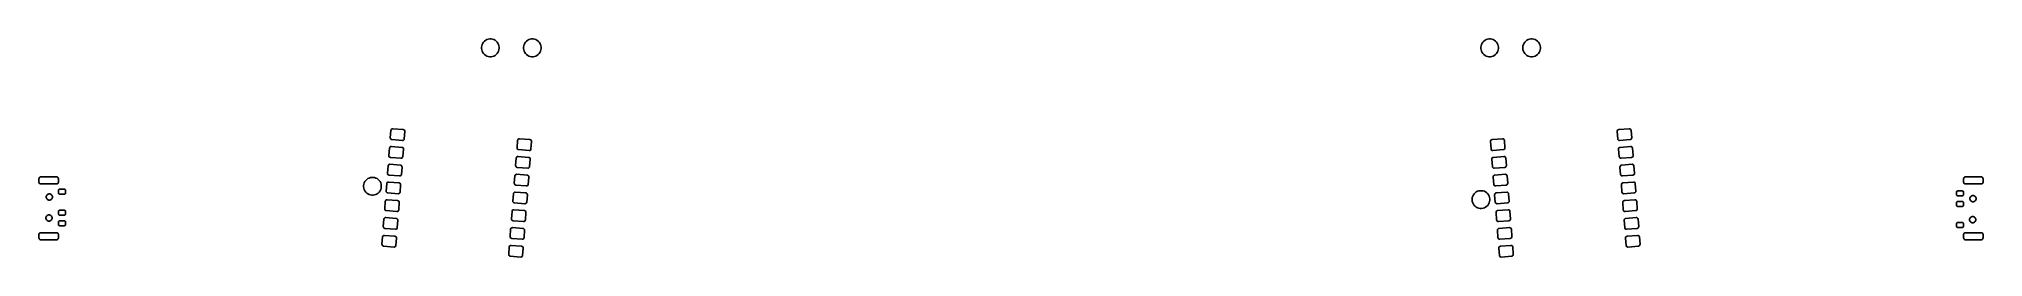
# Model space of a CAD drawing. Extents: x -174 to 104, y -29 to 2.
import ezdxf

# ---------------------------------------------------------------- set-up
doc = ezdxf.new("R2010")
doc.units = 0
doc.layers.add('BLACK', color=7, linetype='CONTINUOUS')

msp = doc.modelspace()

# ---------------------------------------------------------------- linework, layer by layer
at = {"layer": 'BLACK', "linetype": 'CONTINUOUS'}
for p, q in [((-110.715057, 0.854525), (-110.683882, 1.051358)), ((-110.715057, 0.655239), (-110.715057, 0.854525)), ((-110.683882, 0.458406), (-110.715057, 0.655239)), ((-110.683882, 1.051358), (-110.622299, 1.24089)), ((-110.622299, 0.268874), (-110.683882, 0.458406)), ((-110.622299, 1.24089), (-110.531825, 1.418455)), ((-110.531825, 0.091309), (-110.622299, 0.268874)), ((-110.531825, 1.418455), (-110.414688, 1.579681)), ((-110.414688, -0.069917), (-110.531825, 0.091309)), ((-110.414688, 1.579681), (-110.273771, 1.720598)), ((-110.273771, 1.720598), (-110.112545, 1.837735)), ((-110.112545, 1.837735), (-109.93498, 1.928209)), ((-109.93498, 1.928209), (-109.745448, 1.989792)), ((-109.745448, 1.989792), (-109.548615, 2.020967)), ((-109.548615, 2.020967), (-109.349329, 2.020967)), ((-109.349329, 2.020967), (-109.152496, 1.989792)), ((-109.152496, 1.989792), (-108.962964, 1.928209)), ((-108.962964, 1.928209), (-108.785399, 1.837735)), ((-108.785399, 1.837735), (-108.624173, 1.720598)), ((-108.624173, 1.720598), (-108.483256, 1.579681)), ((-108.483256, 1.579681), (-108.366119, 1.418455)), ((-108.366119, 0.091309), (-108.483256, -0.069917)), ((-108.366119, 1.418455), (-108.275645, 1.24089)), ((-108.275645, 0.268874), (-108.366119, 0.091309)), ((-108.275645, 1.24089), (-108.214062, 1.051358)), ((-108.214062, 0.458406), (-108.275645, 0.268874)), ((-108.214062, 1.051358), (-108.182887, 0.854525)), ((-108.182887, 0.655239), (-108.214062, 0.458406)), ((-108.182887, 0.854525), (-108.182887, 0.655239)), ((-104.715057, 0.854525), (-104.683882, 1.051358)), ((-104.715057, 0.655239), (-104.715057, 0.854525)), ((-104.683882, 0.458406), (-104.715057, 0.655239)), ((-104.683882, 1.051358), (-104.622299, 1.24089)), ((-104.622299, 0.268874), (-104.683882, 0.458406)), ((-104.622299, 1.24089), (-104.531825, 1.418455)), ((-104.531825, 0.091309), (-104.622299, 0.268874)), ((-104.531825, 1.418455), (-104.414688, 1.579681)), ((-104.414688, -0.069917), (-104.531825, 0.091309)), ((-104.414688, 1.579681), (-104.273771, 1.720598)), ((-104.273771, 1.720598), (-104.112545, 1.837735)), ((-104.112545, 1.837735), (-103.93498, 1.928209)), ((-103.93498, 1.928209), (-103.745448, 1.989792)), ((-103.745448, 1.989792), (-103.548615, 2.020967)), ((-103.548615, 2.020967), (-103.349329, 2.020967)), ((-103.349329, 2.020967), (-103.152496, 1.989792)), ((-103.152496, 1.989792), (-102.962964, 1.928209)), ((-102.962964, 1.928209), (-102.785399, 1.837735)), ((-102.785399, 1.837735), (-102.624173, 1.720598)), ((-102.624173, 1.720598), (-102.483256, 1.579681)), ((-102.483256, 1.579681), (-102.366119, 1.418455)), ((-102.366119, 0.091309), (-102.483256, -0.069917)), ((-102.366119, 1.418455), (-102.275645, 1.24089)), ((-102.275645, 0.268874), (-102.366119, 0.091309)), ((-102.275645, 1.24089), (-102.214062, 1.051358)), ((-102.214062, 0.458406), (-102.275645, 0.268874)), ((-102.214062, 1.051358), (-102.182887, 0.854525)), ((-102.182887, 0.655239), (-102.214062, 0.458406)), ((-102.182887, 0.854525), (-102.182887, 0.655239)), ((32.182887, 0.854525), (32.214062, 1.051358)), ((32.182887, 0.655239), (32.182887, 0.854525)), ((32.214062, 0.458406), (32.182887, 0.655239)), ((32.214062, 1.051358), (32.275645, 1.24089)), ((32.275645, 0.268874), (32.214062, 0.458406)), ((32.275645, 1.24089), (32.366119, 1.418455)), ((32.366119, 0.091309), (32.275645, 0.268874)), ((32.366119, 1.418455), (32.483256, 1.579681)), ((32.483256, -0.069917), (32.366119, 0.091309)), ((32.483256, 1.579681), (32.624173, 1.720598)), ((32.624173, 1.720598), (32.785399, 1.837735)), ((32.785399, 1.837735), (32.962964, 1.928209)), ((32.962964, 1.928209), (33.152496, 1.989792)), ((33.152496, 1.989792), (33.349329, 2.020967)), ((33.349329, 2.020967), (33.548615, 2.020967)), ((33.548615, 2.020967), (33.745448, 1.989792)), ((33.745448, 1.989792), (33.93498, 1.928209)), ((33.93498, 1.928209), (34.112545, 1.837735)), ((34.112545, 1.837735), (34.273771, 1.720598)), ((34.273771, 1.720598), (34.414688, 1.579681)), ((34.414688, 1.579681), (34.531825, 1.418455)), ((34.531825, 0.091309), (34.414688, -0.069917)), ((34.531825, 1.418455), (34.622299, 1.24089)), ((34.622299, 0.268874), (34.531825, 0.091309)), ((34.622299, 1.24089), (34.683882, 1.051358)), ((34.683882, 0.458406), (34.622299, 0.268874)), ((34.683882, 1.051358), (34.715057, 0.854525)), ((34.715057, 0.655239), (34.683882, 0.458406)), ((34.715057, 0.854525), (34.715057, 0.655239)), ((38.182887, 0.854525), (38.214062, 1.051358)), ((38.182887, 0.655239), (38.182887, 0.854525)), ((38.214062, 0.458406), (38.182887, 0.655239)), ((38.214062, 1.051358), (38.275645, 1.24089)), ((38.275645, 0.268874), (38.214062, 0.458406)), ((38.275645, 1.24089), (38.366119, 1.418455)), ((38.366119, 0.091309), (38.275645, 0.268874)), ((38.366119, 1.418455), (38.483256, 1.579681)), ((38.483256, -0.069917), (38.366119, 0.091309)), ((38.483256, 1.579681), (38.624173, 1.720598)), ((38.624173, 1.720598), (38.785399, 1.837735)), ((38.785399, 1.837735), (38.962964, 1.928209)), ((38.962964, 1.928209), (39.152496, 1.989792)), ((39.152496, 1.989792), (39.349329, 2.020967)), ((39.349329, 2.020967), (39.548615, 2.020967)), ((39.548615, 2.020967), (39.745448, 1.989792)), ((39.745448, 1.989792), (39.93498, 1.928209)), ((39.93498, 1.928209), (40.112545, 1.837735)), ((40.112545, 1.837735), (40.273771, 1.720598)), ((40.273771, 1.720598), (40.414688, 1.579681)), ((40.414688, 1.579681), (40.531825, 1.418455)), ((40.531825, 0.091309), (40.414688, -0.069917)), ((40.531825, 1.418455), (40.622299, 1.24089)), ((40.622299, 0.268874), (40.531825, 0.091309)), ((40.622299, 1.24089), (40.683882, 1.051358)), ((40.683882, 0.458406), (40.622299, 0.268874)), ((40.683882, 1.051358), (40.715057, 0.854525)), ((40.715057, 0.655239), (40.683882, 0.458406)), ((40.715057, 0.854525), (40.715057, 0.655239)), ((-110.273771, -0.210834), (-110.414688, -0.069917)), ((-110.112545, -0.327971), (-110.273771, -0.210834)), ((-109.93498, -0.418445), (-110.112545, -0.327971)), ((-109.745448, -0.480028), (-109.93498, -0.418445)), ((-109.548615, -0.511203), (-109.745448, -0.480028)), ((-109.349329, -0.511203), (-109.548615, -0.511203)), ((-109.152496, -0.480028), (-109.349329, -0.511203)), ((-108.962964, -0.418445), (-109.152496, -0.480028)), ((-108.785399, -0.327971), (-108.962964, -0.418445)), ((-108.624173, -0.210834), (-108.785399, -0.327971)), ((-108.483256, -0.069917), (-108.624173, -0.210834)), ((-104.273771, -0.210834), (-104.414688, -0.069917)), ((-104.112545, -0.327971), (-104.273771, -0.210834)), ((-103.93498, -0.418445), (-104.112545, -0.327971)), ((-103.745448, -0.480028), (-103.93498, -0.418445)), ((-103.548615, -0.511203), (-103.745448, -0.480028)), ((-103.349329, -0.511203), (-103.548615, -0.511203)), ((-103.152496, -0.480028), (-103.349329, -0.511203)), ((-102.962964, -0.418445), (-103.152496, -0.480028)), ((-102.785399, -0.327971), (-102.962964, -0.418445)), ((-102.624173, -0.210834), (-102.785399, -0.327971)), ((-102.483256, -0.069917), (-102.624173, -0.210834)), ((32.624173, -0.210834), (32.483256, -0.069917)), ((32.785399, -0.327971), (32.624173, -0.210834)), ((32.962964, -0.418445), (32.785399, -0.327971)), ((33.152496, -0.480028), (32.962964, -0.418445)), ((33.349329, -0.511203), (33.152496, -0.480028)), ((33.548615, -0.511203), (33.349329, -0.511203)), ((33.745448, -0.480028), (33.548615, -0.511203)), ((33.93498, -0.418445), (33.745448, -0.480028)), ((34.112545, -0.327971), (33.93498, -0.418445)), ((34.273771, -0.210834), (34.112545, -0.327971)), ((34.414688, -0.069917), (34.273771, -0.210834)), ((38.624173, -0.210834), (38.483256, -0.069917)), ((38.785399, -0.327971), (38.624173, -0.210834)), ((38.962964, -0.418445), (38.785399, -0.327971)), ((39.152496, -0.480028), (38.962964, -0.418445)), ((39.349329, -0.511203), (39.152496, -0.480028)), ((39.548615, -0.511203), (39.349329, -0.511203)), ((39.745448, -0.480028), (39.548615, -0.511203)), ((39.93498, -0.418445), (39.745448, -0.480028)), ((40.112545, -0.327971), (39.93498, -0.418445)), ((40.273771, -0.210834), (40.112545, -0.327971)), ((40.414688, -0.069917), (40.273771, -0.210834)), ((-123.757847, -12.061598), (-123.675465, -11.014834)), ((-123.675465, -11.014834), (-123.648988, -10.920951)), ((-123.648988, -10.920951), (-123.588598, -10.844347)), ((-123.588598, -10.844347), (-123.50349, -10.796685)), ((-123.50349, -10.796685), (-123.406621, -10.78522)), ((-123.406621, -10.78522), (-121.911245, -10.902908)), ((-121.911245, -10.902908), (-121.817362, -10.929386)), ((-121.817362, -10.929386), (-121.740758, -10.989775)), ((-121.740758, -10.989775), (-121.693096, -11.074883)), ((-121.693096, -11.074883), (-121.681631, -11.171752)), ((51.681631, -11.171752), (51.693096, -11.074883)), ((51.693096, -11.074883), (51.740758, -10.989775)), ((51.740758, -10.989775), (51.817362, -10.929386)), ((51.817362, -10.929386), (51.911245, -10.902908)), ((51.911245, -10.902908), (53.406621, -10.78522)), ((53.406621, -10.78522), (53.50349, -10.796685)), ((53.50349, -10.796685), (53.588598, -10.844347)), ((53.588598, -10.844347), (53.648988, -10.920951)), ((53.648988, -10.920951), (53.675465, -11.014834)), ((53.675465, -11.014834), (53.757847, -12.061598)), ((-123.957133, -14.593768), (-123.874751, -13.547004)), ((-123.874751, -13.547004), (-123.848274, -13.453121)), ((-123.848274, -13.453121), (-123.787884, -13.376517)), ((-123.787884, -13.376517), (-123.702776, -13.328855)), ((-123.746382, -12.158467), (-123.757847, -12.061598)), ((-123.69872, -12.243575), (-123.746382, -12.158467)), ((-123.702776, -13.328855), (-123.605907, -13.31739)), ((-123.622116, -12.303964), (-123.69872, -12.243575)), ((-123.528233, -12.330442), (-123.622116, -12.303964)), ((-123.605907, -13.31739), (-122.110531, -13.435078)), ((-122.032857, -12.44813), (-123.528233, -12.330442)), ((-122.110531, -13.435078), (-122.016648, -13.461556)), ((-121.935988, -12.436665), (-122.032857, -12.44813)), ((-122.016648, -13.461556), (-121.940044, -13.521945)), ((-121.880917, -13.703922), (-121.963299, -14.750686)), ((-121.940044, -13.521945), (-121.892382, -13.607053)), ((-121.85088, -12.389003), (-121.935988, -12.436665)), ((-121.892382, -13.607053), (-121.880917, -13.703922)), ((-121.79049, -12.312399), (-121.85088, -12.389003)), ((-121.764013, -12.218516), (-121.79049, -12.312399)), ((-121.681631, -11.171752), (-121.764013, -12.218516)), ((-105.63389, -13.487984), (-105.551508, -12.44122)), ((-105.622425, -13.584853), (-105.63389, -13.487984)), ((-105.574763, -13.669961), (-105.622425, -13.584853)), ((-105.498159, -13.73035), (-105.574763, -13.669961)), ((-105.551508, -12.44122), (-105.525031, -12.347337)), ((-105.525031, -12.347337), (-105.464641, -12.270733)), ((-105.404276, -13.756828), (-105.498159, -13.73035)), ((-105.464641, -12.270733), (-105.379533, -12.223071)), ((-103.9089, -13.874516), (-105.404276, -13.756828)), ((-105.379533, -12.223071), (-105.282664, -12.211606)), ((-105.282664, -12.211606), (-103.787288, -12.329294)), ((-103.812031, -13.863051), (-103.9089, -13.874516)), ((-103.726923, -13.815389), (-103.812031, -13.863051)), ((-103.787288, -12.329294), (-103.693405, -12.355772)), ((-103.666533, -13.738785), (-103.726923, -13.815389)), ((-103.693405, -12.355772), (-103.616801, -12.416161)), ((-103.640056, -13.644902), (-103.666533, -13.738785)), ((-103.557674, -12.598138), (-103.640056, -13.644902)), ((-103.616801, -12.416161), (-103.569139, -12.501269)), ((-103.569139, -12.501269), (-103.557674, -12.598138)), ((33.557674, -12.598138), (33.569139, -12.501269)), ((33.640056, -13.644902), (33.557674, -12.598138)), ((33.569139, -12.501269), (33.616801, -12.416161)), ((33.616801, -12.416161), (33.693405, -12.355772)), ((33.666533, -13.738785), (33.640056, -13.644902)), ((33.726923, -13.815389), (33.666533, -13.738785)), ((33.693405, -12.355772), (33.787288, -12.329294)), ((33.812031, -13.863051), (33.726923, -13.815389)), ((33.787288, -12.329294), (35.282664, -12.211606)), ((33.9089, -13.874516), (33.812031, -13.863051)), ((35.404276, -13.756828), (33.9089, -13.874516)), ((35.282664, -12.211606), (35.379533, -12.223071)), ((35.379533, -12.223071), (35.464641, -12.270733)), ((35.498159, -13.73035), (35.404276, -13.756828)), ((35.464641, -12.270733), (35.525031, -12.347337)), ((35.574763, -13.669961), (35.498159, -13.73035)), ((35.525031, -12.347337), (35.551508, -12.44122)), ((35.551508, -12.44122), (35.63389, -13.487984)), ((35.622425, -13.584853), (35.574763, -13.669961)), ((35.63389, -13.487984), (35.622425, -13.584853)), ((51.764013, -12.218516), (51.681631, -11.171752)), ((51.79049, -12.312399), (51.764013, -12.218516)), ((51.85088, -12.389003), (51.79049, -12.312399)), ((51.935988, -12.436665), (51.85088, -12.389003)), ((51.880917, -13.703922), (51.892382, -13.607053)), ((51.963299, -14.750686), (51.880917, -13.703922)), ((51.892382, -13.607053), (51.940044, -13.521945)), ((52.032857, -12.44813), (51.935988, -12.436665)), ((51.940044, -13.521945), (52.016648, -13.461556)), ((52.016648, -13.461556), (52.110531, -13.435078)), ((53.528233, -12.330442), (52.032857, -12.44813)), ((52.110531, -13.435078), (53.605907, -13.31739)), ((53.622116, -12.303964), (53.528233, -12.330442)), ((53.605907, -13.31739), (53.702776, -13.328855)), ((53.69872, -12.243575), (53.622116, -12.303964)), ((53.746382, -12.158467), (53.69872, -12.243575)), ((53.702776, -13.328855), (53.787884, -13.376517)), ((53.757847, -12.061598), (53.746382, -12.158467)), ((53.787884, -13.376517), (53.848274, -13.453121)), ((53.848274, -13.453121), (53.874751, -13.547004)), ((53.874751, -13.547004), (53.957133, -14.593768)), ((-124.156419, -17.125938), (-124.074037, -16.079174)), ((-124.074037, -16.079174), (-124.04756, -15.985291)), ((-124.04756, -15.985291), (-123.98717, -15.908687)), ((-123.98717, -15.908687), (-123.902062, -15.861025)), ((-123.945668, -14.690637), (-123.957133, -14.593768)), ((-123.898006, -14.775745), (-123.945668, -14.690637)), ((-123.902062, -15.861025), (-123.805193, -15.84956)), ((-123.821402, -14.836134), (-123.898006, -14.775745)), ((-123.727519, -14.862612), (-123.821402, -14.836134)), ((-123.805193, -15.84956), (-122.309817, -15.967248)), ((-122.232143, -14.9803), (-123.727519, -14.862612)), ((-122.309817, -15.967248), (-122.215934, -15.993726)), ((-122.135274, -14.968835), (-122.232143, -14.9803)), ((-122.215934, -15.993726), (-122.13933, -16.054115)), ((-122.080203, -16.236092), (-122.162585, -17.282856)), ((-122.13933, -16.054115), (-122.091668, -16.139223)), ((-122.050166, -14.921173), (-122.135274, -14.968835)), ((-122.091668, -16.139223), (-122.080203, -16.236092)), ((-121.989776, -14.844569), (-122.050166, -14.921173)), ((-121.963299, -14.750686), (-121.989776, -14.844569)), ((-105.833176, -16.020154), (-105.750794, -14.97339)), ((-105.821711, -16.117023), (-105.833176, -16.020154)), ((-105.774049, -16.202131), (-105.821711, -16.117023)), ((-105.697445, -16.26252), (-105.774049, -16.202131)), ((-105.750794, -14.97339), (-105.724317, -14.879507)), ((-105.724317, -14.879507), (-105.663927, -14.802903)), ((-105.603562, -16.288998), (-105.697445, -16.26252)), ((-105.663927, -14.802903), (-105.578819, -14.755241)), ((-104.108186, -16.406686), (-105.603562, -16.288998)), ((-105.578819, -14.755241), (-105.48195, -14.743776)), ((-105.48195, -14.743776), (-103.986574, -14.861464)), ((-104.011317, -16.395221), (-104.108186, -16.406686)), ((-103.926209, -16.347559), (-104.011317, -16.395221)), ((-103.986574, -14.861464), (-103.892691, -14.887942)), ((-103.865819, -16.270955), (-103.926209, -16.347559)), ((-103.892691, -14.887942), (-103.816087, -14.948331)), ((-103.839342, -16.177072), (-103.865819, -16.270955)), ((-103.75696, -15.130308), (-103.839342, -16.177072)), ((-103.816087, -14.948331), (-103.768425, -15.033439)), ((-103.768425, -15.033439), (-103.75696, -15.130308)), ((33.75696, -15.130308), (33.768425, -15.033439)), ((33.839342, -16.177072), (33.75696, -15.130308)), ((33.768425, -15.033439), (33.816087, -14.948331)), ((33.816087, -14.948331), (33.892691, -14.887942)), ((33.865819, -16.270955), (33.839342, -16.177072)), ((33.926209, -16.347559), (33.865819, -16.270955)), ((33.892691, -14.887942), (33.986574, -14.861464)), ((34.011317, -16.395221), (33.926209, -16.347559)), ((33.986574, -14.861464), (35.48195, -14.743776)), ((34.108186, -16.406686), (34.011317, -16.395221)), ((35.603562, -16.288998), (34.108186, -16.406686)), ((35.48195, -14.743776), (35.578819, -14.755241)), ((35.578819, -14.755241), (35.663927, -14.802903)), ((35.697445, -16.26252), (35.603562, -16.288998)), ((35.663927, -14.802903), (35.724317, -14.879507)), ((35.774049, -16.202131), (35.697445, -16.26252)), ((35.724317, -14.879507), (35.750794, -14.97339)), ((35.750794, -14.97339), (35.833176, -16.020154)), ((35.821711, -16.117023), (35.774049, -16.202131)), ((35.833176, -16.020154), (35.821711, -16.117023)), ((51.989776, -14.844569), (51.963299, -14.750686)), ((52.050166, -14.921173), (51.989776, -14.844569)), ((52.135274, -14.968835), (52.050166, -14.921173)), ((52.080203, -16.236092), (52.091668, -16.139223)), ((52.162585, -17.282856), (52.080203, -16.236092)), ((52.091668, -16.139223), (52.13933, -16.054115)), ((52.232143, -14.9803), (52.135274, -14.968835)), ((52.13933, -16.054115), (52.215934, -15.993726)), ((52.215934, -15.993726), (52.309817, -15.967248)), ((53.727519, -14.862612), (52.232143, -14.9803)), ((52.309817, -15.967248), (53.805193, -15.84956)), ((53.821402, -14.836134), (53.727519, -14.862612)), ((53.805193, -15.84956), (53.902062, -15.861025)), ((53.898006, -14.775745), (53.821402, -14.836134)), ((53.945668, -14.690637), (53.898006, -14.775745)), ((53.902062, -15.861025), (53.98717, -15.908687)), ((53.957133, -14.593768), (53.945668, -14.690637)), ((53.98717, -15.908687), (54.04756, -15.985291)), ((54.04756, -15.985291), (54.074037, -16.079174)), ((54.074037, -16.079174), (54.156419, -17.125938)), ((-174.008804, -17.903461), (-173.989774, -17.80779)), ((-174.008804, -18.403461), (-174.008804, -17.903461)), ((-173.989774, -18.499132), (-174.008804, -18.403461)), ((-173.989774, -17.80779), (-173.935581, -17.726684)), ((-173.935581, -18.580238), (-173.989774, -18.499132)), ((-173.935581, -17.726684), (-173.854475, -17.672491)), ((-173.854475, -18.634431), (-173.935581, -18.580238)), ((-173.854475, -17.672491), (-173.758804, -17.653461)), ((-173.758804, -18.653461), (-173.854475, -18.634431)), ((-173.758804, -17.653461), (-171.458804, -17.653461)), ((-171.458804, -18.653461), (-173.758804, -18.653461)), ((-171.458804, -17.653461), (-171.363133, -17.672491)), ((-171.363133, -18.634431), (-171.458804, -18.653461)), ((-171.363133, -17.672491), (-171.282027, -17.726684)), ((-171.282027, -18.580238), (-171.363133, -18.634431)), ((-171.282027, -17.726684), (-171.227834, -17.80779)), ((-171.227834, -18.499132), (-171.282027, -18.580238)), ((-171.227834, -17.80779), (-171.208804, -17.903461)), ((-171.208804, -18.403461), (-171.227834, -18.499132)), ((-171.208804, -17.903461), (-171.208804, -18.403461)), ((-171.195483, -19.511491), (-171.157548, -19.454717)), ((-171.157548, -19.454717), (-171.100774, -19.416782)), ((-171.100774, -19.416782), (-171.033804, -19.403461)), ((-171.033804, -19.403461), (-170.383804, -19.403461)), ((-170.383804, -19.403461), (-170.316834, -19.416782)), ((-170.316834, -19.416782), (-170.26006, -19.454717)), ((-170.26006, -19.454717), (-170.222125, -19.511491)), ((-127.574126, -18.87819), (-127.542951, -18.681357)), ((-127.574126, -19.077476), (-127.574126, -18.87819)), ((-127.542951, -19.274309), (-127.574126, -19.077476)), ((-127.542951, -18.681357), (-127.481368, -18.491825)), ((-127.481368, -19.463841), (-127.542951, -19.274309)), ((-127.481368, -18.491825), (-127.390894, -18.31426)), ((-127.390894, -18.31426), (-127.273757, -18.153034)), ((-127.273757, -18.153034), (-127.13284, -18.012117)), ((-127.13284, -18.012117), (-126.971614, -17.89498)), ((-126.971614, -17.89498), (-126.794049, -17.804506)), ((-126.794049, -17.804506), (-126.604517, -17.742923)), ((-126.604517, -17.742923), (-126.407684, -17.711748)), ((-126.407684, -17.711748), (-126.208398, -17.711748)), ((-126.208398, -17.711748), (-126.011565, -17.742923)), ((-126.011565, -17.742923), (-125.822033, -17.804506)), ((-125.822033, -17.804506), (-125.644468, -17.89498)), ((-125.644468, -17.89498), (-125.483242, -18.012117)), ((-125.483242, -18.012117), (-125.342325, -18.153034)), ((-125.342325, -18.153034), (-125.225188, -18.31426)), ((-125.225188, -18.31426), (-125.134714, -18.491825)), ((-125.134714, -18.491825), (-125.073131, -18.681357)), ((-125.073131, -19.274309), (-125.134714, -19.463841)), ((-125.073131, -18.681357), (-125.041956, -18.87819)), ((-125.041956, -19.077476), (-125.073131, -19.274309)), ((-125.041956, -18.87819), (-125.041956, -19.077476)), ((-124.355705, -19.658108), (-124.273323, -18.611344)), ((-124.273323, -18.611344), (-124.246846, -18.517461)), ((-124.246846, -18.517461), (-124.186456, -18.440857)), ((-124.186456, -18.440857), (-124.101348, -18.393195)), ((-124.144954, -17.222807), (-124.156419, -17.125938)), ((-124.097292, -17.307915), (-124.144954, -17.222807)), ((-124.101348, -18.393195), (-124.004479, -18.38173)), ((-124.020688, -17.368304), (-124.097292, -17.307915)), ((-123.926805, -17.394782), (-124.020688, -17.368304)), ((-124.004479, -18.38173), (-122.509103, -18.499418)), ((-122.431429, -17.51247), (-123.926805, -17.394782)), ((-122.509103, -18.499418), (-122.41522, -18.525896)), ((-122.33456, -17.501005), (-122.431429, -17.51247)), ((-122.41522, -18.525896), (-122.338616, -18.586285)), ((-122.279489, -18.768262), (-122.361871, -19.815026)), ((-122.338616, -18.586285), (-122.290954, -18.671393)), ((-122.249452, -17.453343), (-122.33456, -17.501005)), ((-122.290954, -18.671393), (-122.279489, -18.768262)), ((-122.189062, -17.376739), (-122.249452, -17.453343)), ((-122.162585, -17.282856), (-122.189062, -17.376739)), ((-106.032462, -18.552324), (-105.95008, -17.50556)), ((-106.020997, -18.649193), (-106.032462, -18.552324)), ((-105.973335, -18.734301), (-106.020997, -18.649193)), ((-105.896731, -18.79469), (-105.973335, -18.734301)), ((-105.95008, -17.50556), (-105.923603, -17.411677)), ((-105.923603, -17.411677), (-105.863213, -17.335073)), ((-105.802848, -18.821168), (-105.896731, -18.79469)), ((-105.863213, -17.335073), (-105.778105, -17.287411)), ((-104.307472, -18.938856), (-105.802848, -18.821168)), ((-105.778105, -17.287411), (-105.681236, -17.275946)), ((-105.681236, -17.275946), (-104.18586, -17.393634)), ((-104.210603, -18.927391), (-104.307472, -18.938856)), ((-104.125495, -18.879729), (-104.210603, -18.927391)), ((-104.18586, -17.393634), (-104.091977, -17.420112)), ((-104.065105, -18.803125), (-104.125495, -18.879729)), ((-104.091977, -17.420112), (-104.015373, -17.480501)), ((-104.038628, -18.709242), (-104.065105, -18.803125)), ((-103.956246, -17.662478), (-104.038628, -18.709242)), ((-104.015373, -17.480501), (-103.967711, -17.565609)), ((-103.967711, -17.565609), (-103.956246, -17.662478)), ((33.956246, -17.662478), (33.967711, -17.565609)), ((34.038628, -18.709242), (33.956246, -17.662478)), ((33.967711, -17.565609), (34.015373, -17.480501)), ((34.015373, -17.480501), (34.091977, -17.420112)), ((34.065105, -18.803125), (34.038628, -18.709242)), ((34.125495, -18.879729), (34.065105, -18.803125)), ((34.091977, -17.420112), (34.18586, -17.393634)), ((34.210603, -18.927391), (34.125495, -18.879729)), ((34.18586, -17.393634), (35.681236, -17.275946)), ((34.307472, -18.938856), (34.210603, -18.927391)), ((35.802848, -18.821168), (34.307472, -18.938856)), ((35.681236, -17.275946), (35.778105, -17.287411)), ((35.778105, -17.287411), (35.863213, -17.335073)), ((35.896731, -18.79469), (35.802848, -18.821168)), ((35.863213, -17.335073), (35.923603, -17.411677)), ((35.973335, -18.734301), (35.896731, -18.79469)), ((35.923603, -17.411677), (35.95008, -17.50556)), ((35.95008, -17.50556), (36.032462, -18.552324)), ((36.020997, -18.649193), (35.973335, -18.734301)), ((36.032462, -18.552324), (36.020997, -18.649193)), ((52.189062, -17.376739), (52.162585, -17.282856)), ((52.249452, -17.453343), (52.189062, -17.376739)), ((52.33456, -17.501005), (52.249452, -17.453343)), ((52.279489, -18.768262), (52.290954, -18.671393)), ((52.361871, -19.815026), (52.279489, -18.768262)), ((52.290954, -18.671393), (52.338616, -18.586285)), ((52.431429, -17.51247), (52.33456, -17.501005)), ((52.338616, -18.586285), (52.41522, -18.525896)), ((52.41522, -18.525896), (52.509103, -18.499418)), ((53.926805, -17.394782), (52.431429, -17.51247)), ((52.509103, -18.499418), (54.004479, -18.38173)), ((54.020688, -17.368304), (53.926805, -17.394782)), ((54.004479, -18.38173), (54.101348, -18.393195)), ((54.097292, -17.307915), (54.020688, -17.368304)), ((54.144954, -17.222807), (54.097292, -17.307915)), ((54.101348, -18.393195), (54.186456, -18.440857)), ((54.156419, -17.125938), (54.144954, -17.222807)), ((54.186456, -18.440857), (54.246846, -18.517461)), ((54.246846, -18.517461), (54.273323, -18.611344)), ((54.273323, -18.611344), (54.355705, -19.658108)), ((101.208819, -17.901041), (101.227849, -17.80537)), ((101.208819, -18.401041), (101.208819, -17.901041)), ((101.227849, -18.496712), (101.208819, -18.401041)), ((101.227849, -17.80537), (101.282042, -17.724264)), ((101.282042, -18.577818), (101.227849, -18.496712)), ((101.282042, -17.724264), (101.363148, -17.670071)), ((101.363148, -18.632011), (101.282042, -18.577818)), ((101.363148, -17.670071), (101.458819, -17.651041)), ((101.458819, -18.651041), (101.363148, -18.632011)), ((101.458819, -17.651041), (103.758819, -17.651041)), ((103.758819, -18.651041), (101.458819, -18.651041)), ((103.758819, -17.651041), (103.85449, -17.670071)), ((103.85449, -18.632011), (103.758819, -18.651041)), ((103.85449, -17.670071), (103.935596, -17.724264)), ((103.935596, -18.577818), (103.85449, -18.632011)), ((103.935596, -17.724264), (103.989789, -17.80537)), ((103.989789, -18.496712), (103.935596, -18.577818)), ((103.989789, -17.80537), (104.008819, -17.901041)), ((104.008819, -18.401041), (103.989789, -18.496712)), ((104.008819, -17.901041), (104.008819, -18.401041)), ((-172.954954, -20.444724), (-172.92455, -20.331253)), ((-172.954954, -20.562198), (-172.954954, -20.444724)), ((-172.92455, -20.675669), (-172.954954, -20.562198)), ((-172.92455, -20.331253), (-172.865813, -20.229518)), ((-172.865813, -20.777404), (-172.92455, -20.675669)), ((-172.865813, -20.229518), (-172.782747, -20.146452)), ((-172.782747, -20.86047), (-172.865813, -20.777404)), ((-172.782747, -20.146452), (-172.681012, -20.087715)), ((-172.681012, -20.919207), (-172.782747, -20.86047)), ((-172.681012, -20.087715), (-172.567541, -20.057311)), ((-172.567541, -20.949611), (-172.681012, -20.919207)), ((-172.567541, -20.057311), (-172.450067, -20.057311)), ((-172.450067, -20.949611), (-172.567541, -20.949611)), ((-172.450067, -20.057311), (-172.336596, -20.087715)), ((-172.336596, -20.919207), (-172.450067, -20.949611)), ((-172.336596, -20.087715), (-172.234861, -20.146452)), ((-172.234861, -20.86047), (-172.336596, -20.919207)), ((-172.234861, -20.146452), (-172.151795, -20.229518)), ((-172.151795, -20.777404), (-172.234861, -20.86047)), ((-172.151795, -20.229518), (-172.093058, -20.331253)), ((-172.093058, -20.675669), (-172.151795, -20.777404)), ((-172.093058, -20.331253), (-172.062654, -20.444724)), ((-172.062654, -20.562198), (-172.093058, -20.675669)), ((-172.062654, -20.444724), (-172.062654, -20.562198)), ((-171.208804, -19.578461), (-171.195483, -19.511491)), ((-171.208804, -19.928461), (-171.208804, -19.578461)), ((-171.195483, -19.995431), (-171.208804, -19.928461)), ((-171.157548, -20.052205), (-171.195483, -19.995431)), ((-171.100774, -20.09014), (-171.157548, -20.052205)), ((-171.033804, -20.103461), (-171.100774, -20.09014)), ((-170.383804, -20.103461), (-171.033804, -20.103461)), ((-170.316834, -20.09014), (-170.383804, -20.103461)), ((-170.26006, -20.052205), (-170.316834, -20.09014)), ((-170.222125, -19.995431), (-170.26006, -20.052205)), ((-170.222125, -19.511491), (-170.208804, -19.578461)), ((-170.208804, -19.928461), (-170.222125, -19.995431)), ((-170.208804, -19.578461), (-170.208804, -19.928461)), ((-127.390894, -19.641406), (-127.481368, -19.463841)), ((-127.273757, -19.802632), (-127.390894, -19.641406)), ((-127.13284, -19.943549), (-127.273757, -19.802632)), ((-126.971614, -20.060686), (-127.13284, -19.943549)), ((-126.794049, -20.15116), (-126.971614, -20.060686)), ((-126.604517, -20.212743), (-126.794049, -20.15116)), ((-126.407684, -20.243918), (-126.604517, -20.212743)), ((-126.208398, -20.243918), (-126.407684, -20.243918)), ((-126.011565, -20.212743), (-126.208398, -20.243918)), ((-125.822033, -20.15116), (-126.011565, -20.212743)), ((-125.644468, -20.060686), (-125.822033, -20.15116)), ((-125.483242, -19.943549), (-125.644468, -20.060686)), ((-125.342325, -19.802632), (-125.483242, -19.943549)), ((-125.225188, -19.641406), (-125.342325, -19.802632)), ((-125.134714, -19.463841), (-125.225188, -19.641406)), ((-124.554991, -22.190278), (-124.472609, -21.143514)), ((-124.543526, -22.287147), (-124.554991, -22.190278)), ((-124.472609, -21.143514), (-124.446132, -21.049631)), ((-124.446132, -21.049631), (-124.385742, -20.973027)), ((-124.385742, -20.973027), (-124.300634, -20.925365)), ((-124.34424, -19.754977), (-124.355705, -19.658108)), ((-124.296578, -19.840085), (-124.34424, -19.754977)), ((-124.300634, -20.925365), (-124.203765, -20.9139)), ((-124.219974, -19.900474), (-124.296578, -19.840085)), ((-124.126091, -19.926952), (-124.219974, -19.900474)), ((-124.203765, -20.9139), (-122.708389, -21.031588)), ((-122.630715, -20.04464), (-124.126091, -19.926952)), ((-122.708389, -21.031588), (-122.614506, -21.058066)), ((-122.533846, -20.033175), (-122.630715, -20.04464)), ((-122.614506, -21.058066), (-122.537902, -21.118455)), ((-122.478775, -21.300432), (-122.561157, -22.347196)), ((-122.537902, -21.118455), (-122.49024, -21.203563)), ((-122.448738, -19.985513), (-122.533846, -20.033175)), ((-122.49024, -21.203563), (-122.478775, -21.300432)), ((-122.388348, -19.908909), (-122.448738, -19.985513)), ((-122.361871, -19.815026), (-122.388348, -19.908909)), ((-106.231748, -21.084494), (-106.149366, -20.03773)), ((-106.220283, -21.181363), (-106.231748, -21.084494)), ((-106.172621, -21.266471), (-106.220283, -21.181363)), ((-106.096017, -21.32686), (-106.172621, -21.266471)), ((-106.149366, -20.03773), (-106.122889, -19.943847)), ((-106.122889, -19.943847), (-106.062499, -19.867243)), ((-106.002134, -21.353338), (-106.096017, -21.32686)), ((-106.062499, -19.867243), (-105.977391, -19.819581)), ((-104.506758, -21.471026), (-106.002134, -21.353338)), ((-105.977391, -19.819581), (-105.880522, -19.808116)), ((-105.880522, -19.808116), (-104.385146, -19.925804)), ((-104.409889, -21.459561), (-104.506758, -21.471026)), ((-104.324781, -21.411899), (-104.409889, -21.459561)), ((-104.385146, -19.925804), (-104.291263, -19.952282)), ((-104.264391, -21.335295), (-104.324781, -21.411899)), ((-104.291263, -19.952282), (-104.214659, -20.012671)), ((-104.237914, -21.241412), (-104.264391, -21.335295)), ((-104.155532, -20.194648), (-104.237914, -21.241412)), ((-104.214659, -20.012671), (-104.166997, -20.097779)), ((-104.166997, -20.097779), (-104.155532, -20.194648)), ((30.936802, -20.775307), (30.967977, -20.578474)), ((30.936802, -20.974593), (30.936802, -20.775307)), ((30.967977, -21.171426), (30.936802, -20.974593)), ((30.967977, -20.578474), (31.02956, -20.388942)), ((31.02956, -21.360958), (30.967977, -21.171426)), ((31.02956, -20.388942), (31.120034, -20.211377)), ((31.120034, -21.538523), (31.02956, -21.360958)), ((31.120034, -20.211377), (31.237171, -20.050151)), ((31.237171, -21.699749), (31.120034, -21.538523)), ((31.237171, -20.050151), (31.378088, -19.909234)), ((31.378088, -21.840666), (31.237171, -21.699749)), ((31.378088, -19.909234), (31.539314, -19.792097)), ((31.539314, -21.957803), (31.378088, -21.840666)), ((31.539314, -19.792097), (31.716879, -19.701623)), ((31.716879, -22.048277), (31.539314, -21.957803)), ((31.716879, -19.701623), (31.906411, -19.64004)), ((31.906411, -22.10986), (31.716879, -22.048277)), ((31.906411, -19.64004), (32.103244, -19.608865)), ((32.103244, -22.141035), (31.906411, -22.10986)), ((32.103244, -19.608865), (32.30253, -19.608865)), ((32.30253, -22.141035), (32.103244, -22.141035)), ((32.30253, -19.608865), (32.499363, -19.64004)), ((32.499363, -22.10986), (32.30253, -22.141035)), ((32.499363, -19.64004), (32.688895, -19.701623)), ((32.688895, -22.048277), (32.499363, -22.10986)), ((32.688895, -19.701623), (32.86646, -19.792097)), ((32.86646, -21.957803), (32.688895, -22.048277)), ((32.86646, -19.792097), (33.027686, -19.909234)), ((33.027686, -21.840666), (32.86646, -21.957803)), ((33.027686, -19.909234), (33.168603, -20.050151)), ((33.168603, -21.699749), (33.027686, -21.840666)), ((33.168603, -20.050151), (33.28574, -20.211377)), ((33.28574, -21.538523), (33.168603, -21.699749)), ((33.28574, -20.211377), (33.376214, -20.388942)), ((33.376214, -21.360958), (33.28574, -21.538523)), ((33.376214, -20.388942), (33.437797, -20.578474)), ((33.437797, -21.171426), (33.376214, -21.360958)), ((33.437797, -20.578474), (33.468972, -20.775307)), ((33.468972, -20.974593), (33.437797, -21.171426)), ((33.468972, -20.775307), (33.468972, -20.974593)), ((34.155532, -20.194648), (34.166997, -20.097779)), ((34.237914, -21.241412), (34.155532, -20.194648)), ((34.166997, -20.097779), (34.214659, -20.012671)), ((34.214659, -20.012671), (34.291263, -19.952282)), ((34.264391, -21.335295), (34.237914, -21.241412)), ((34.324781, -21.411899), (34.264391, -21.335295)), ((34.291263, -19.952282), (34.385146, -19.925804)), ((34.409889, -21.459561), (34.324781, -21.411899)), ((34.385146, -19.925804), (35.880522, -19.808116)), ((34.506758, -21.471026), (34.409889, -21.459561)), ((36.002134, -21.353338), (34.506758, -21.471026)), ((35.880522, -19.808116), (35.977391, -19.819581)), ((35.977391, -19.819581), (36.062499, -19.867243)), ((36.096017, -21.32686), (36.002134, -21.353338)), ((36.062499, -19.867243), (36.122889, -19.943847)), ((36.172621, -21.266471), (36.096017, -21.32686)), ((36.122889, -19.943847), (36.149366, -20.03773)), ((36.149366, -20.03773), (36.231748, -21.084494)), ((36.220283, -21.181363), (36.172621, -21.266471)), ((36.231748, -21.084494), (36.220283, -21.181363)), ((52.388348, -19.908909), (52.361871, -19.815026)), ((52.448738, -19.985513), (52.388348, -19.908909)), ((52.533846, -20.033175), (52.448738, -19.985513)), ((52.478775, -21.300432), (52.49024, -21.203563)), ((52.561157, -22.347196), (52.478775, -21.300432)), ((52.49024, -21.203563), (52.537902, -21.118455)), ((52.630715, -20.04464), (52.533846, -20.033175)), ((52.537902, -21.118455), (52.614506, -21.058066)), ((52.614506, -21.058066), (52.708389, -21.031588)), ((54.126091, -19.926952), (52.630715, -20.04464)), ((52.708389, -21.031588), (54.203765, -20.9139)), ((54.219974, -19.900474), (54.126091, -19.926952)), ((54.203765, -20.9139), (54.300634, -20.925365)), ((54.296578, -19.840085), (54.219974, -19.900474)), ((54.34424, -19.754977), (54.296578, -19.840085)), ((54.300634, -20.925365), (54.385742, -20.973027)), ((54.355705, -19.658108), (54.34424, -19.754977)), ((54.385742, -20.973027), (54.446132, -21.049631)), ((54.446132, -21.049631), (54.472609, -21.143514)), ((54.472609, -21.143514), (54.554991, -22.190278)), ((54.554991, -22.190278), (54.543526, -22.287147)), ((100.208819, -19.826041), (100.22214, -19.759071)), ((100.208819, -20.176041), (100.208819, -19.826041)), ((100.22214, -20.243011), (100.208819, -20.176041)), ((100.208819, -21.326041), (100.22214, -21.259071)), ((100.208819, -21.676041), (100.208819, -21.326041)), ((100.22214, -21.743011), (100.208819, -21.676041)), ((100.22214, -19.759071), (100.260075, -19.702297)), ((100.260075, -20.299785), (100.22214, -20.243011)), ((100.22214, -21.259071), (100.260075, -21.202297)), ((100.260075, -21.799785), (100.22214, -21.743011)), ((100.260075, -19.702297), (100.316849, -19.664362)), ((100.316849, -20.33772), (100.260075, -20.299785)), ((100.260075, -21.202297), (100.316849, -21.164362)), ((100.316849, -21.83772), (100.260075, -21.799785)), ((100.316849, -19.664362), (100.383819, -19.651041)), ((100.383819, -20.351041), (100.316849, -20.33772)), ((100.316849, -21.164362), (100.383819, -21.151041)), ((100.383819, -21.851041), (100.316849, -21.83772)), ((100.383819, -19.651041), (101.033819, -19.651041)), ((101.033819, -20.351041), (100.383819, -20.351041)), ((100.383819, -21.151041), (101.033819, -21.151041)), ((101.033819, -21.851041), (100.383819, -21.851041)), ((101.033819, -19.651041), (101.100789, -19.664362)), ((101.100789, -20.33772), (101.033819, -20.351041)), ((101.033819, -21.151041), (101.100789, -21.164362)), ((101.100789, -21.83772), (101.033819, -21.851041)), ((101.100789, -19.664362), (101.157563, -19.702297)), ((101.157563, -20.299785), (101.100789, -20.33772)), ((101.100789, -21.164362), (101.157563, -21.202297)), ((101.157563, -21.799785), (101.100789, -21.83772)), ((101.157563, -19.702297), (101.195498, -19.759071)), ((101.195498, -20.243011), (101.157563, -20.299785)), ((101.157563, -21.202297), (101.195498, -21.259071)), ((101.195498, -21.743011), (101.157563, -21.799785)), ((101.195498, -19.759071), (101.208819, -19.826041)), ((101.208819, -20.176041), (101.195498, -20.243011)), ((101.195498, -21.259071), (101.208819, -21.326041)), ((101.208819, -21.676041), (101.195498, -21.743011)), ((101.208819, -19.826041), (101.208819, -20.176041)), ((101.208819, -21.326041), (101.208819, -21.676041)), ((102.112669, -20.692304), (102.143073, -20.578833)), ((102.112669, -20.809778), (102.112669, -20.692304)), ((102.143073, -20.923249), (102.112669, -20.809778)), ((102.143073, -20.578833), (102.20181, -20.477098)), ((102.20181, -21.024984), (102.143073, -20.923249)), ((102.20181, -20.477098), (102.284876, -20.394032)), ((102.284876, -21.10805), (102.20181, -21.024984)), ((102.284876, -20.394032), (102.386611, -20.335295)), ((102.386611, -21.166787), (102.284876, -21.10805)), ((102.386611, -20.335295), (102.500082, -20.304891)), ((102.500082, -21.197191), (102.386611, -21.166787)), ((102.500082, -20.304891), (102.617556, -20.304891)), ((102.617556, -21.197191), (102.500082, -21.197191)), ((102.617556, -20.304891), (102.731027, -20.335295)), ((102.731027, -21.166787), (102.617556, -21.197191)), ((102.731027, -20.335295), (102.832762, -20.394032)), ((102.832762, -21.10805), (102.731027, -21.166787)), ((102.832762, -20.394032), (102.915828, -20.477098)), ((102.915828, -21.024984), (102.832762, -21.10805)), ((102.915828, -20.477098), (102.974565, -20.578833)), ((102.974565, -20.923249), (102.915828, -21.024984)), ((102.974565, -20.578833), (103.004969, -20.692304)), ((103.004969, -20.809778), (102.974565, -20.923249)), ((103.004969, -20.692304), (103.004969, -20.809778)), ((-173.004954, -23.444724), (-172.97455, -23.331253)), ((-173.004954, -23.562198), (-173.004954, -23.444724)), ((-172.97455, -23.675669), (-173.004954, -23.562198)), ((-172.97455, -23.331253), (-172.915813, -23.229518)), ((-172.915813, -23.777404), (-172.97455, -23.675669)), ((-172.915813, -23.229518), (-172.832747, -23.146452)), ((-172.832747, -23.86047), (-172.915813, -23.777404)), ((-172.832747, -23.146452), (-172.731012, -23.087715)), ((-172.731012, -23.919207), (-172.832747, -23.86047)), ((-172.731012, -23.087715), (-172.617541, -23.057311)), ((-172.617541, -23.949611), (-172.731012, -23.919207)), ((-172.617541, -23.057311), (-172.500067, -23.057311)), ((-172.500067, -23.949611), (-172.617541, -23.949611)), ((-172.500067, -23.057311), (-172.386596, -23.087715)), ((-172.386596, -23.919207), (-172.500067, -23.949611)), ((-172.386596, -23.087715), (-172.284861, -23.146452)), ((-172.284861, -23.86047), (-172.386596, -23.919207)), ((-172.284861, -23.146452), (-172.201795, -23.229518)), ((-172.201795, -23.777404), (-172.284861, -23.86047)), ((-172.201795, -23.229518), (-172.143058, -23.331253)), ((-172.143058, -23.675669), (-172.201795, -23.777404)), ((-172.143058, -23.331253), (-172.112654, -23.444724)), ((-172.112654, -23.562198), (-172.143058, -23.675669)), ((-172.112654, -23.444724), (-172.112654, -23.562198)), ((-171.208804, -22.578461), (-171.195483, -22.511491)), ((-171.208804, -22.928461), (-171.208804, -22.578461)), ((-171.195483, -22.995431), (-171.208804, -22.928461)), ((-171.208804, -24.078461), (-171.195483, -24.011491)), ((-171.208804, -24.428461), (-171.208804, -24.078461)), ((-171.195483, -24.495431), (-171.208804, -24.428461)), ((-171.195483, -22.511491), (-171.157548, -22.454717)), ((-171.157548, -23.052205), (-171.195483, -22.995431)), ((-171.195483, -24.011491), (-171.157548, -23.954717)), ((-171.157548, -24.552205), (-171.195483, -24.495431)), ((-171.157548, -22.454717), (-171.100774, -22.416782)), ((-171.100774, -23.09014), (-171.157548, -23.052205)), ((-171.157548, -23.954717), (-171.100774, -23.916782)), ((-171.100774, -24.59014), (-171.157548, -24.552205)), ((-171.100774, -22.416782), (-171.033804, -22.403461)), ((-171.033804, -23.103461), (-171.100774, -23.09014)), ((-171.100774, -23.916782), (-171.033804, -23.903461)), ((-171.033804, -24.603461), (-171.100774, -24.59014)), ((-171.033804, -22.403461), (-170.383804, -22.403461)), ((-170.383804, -23.103461), (-171.033804, -23.103461)), ((-171.033804, -23.903461), (-170.383804, -23.903461)), ((-170.383804, -24.603461), (-171.033804, -24.603461)), ((-170.383804, -22.403461), (-170.316834, -22.416782)), ((-170.316834, -23.09014), (-170.383804, -23.103461)), ((-170.383804, -23.903461), (-170.316834, -23.916782)), ((-170.316834, -24.59014), (-170.383804, -24.603461)), ((-170.316834, -22.416782), (-170.26006, -22.454717)), ((-170.26006, -23.052205), (-170.316834, -23.09014)), ((-170.316834, -23.916782), (-170.26006, -23.954717)), ((-170.26006, -24.552205), (-170.316834, -24.59014)), ((-170.26006, -22.454717), (-170.222125, -22.511491)), ((-170.222125, -22.995431), (-170.26006, -23.052205)), ((-170.26006, -23.954717), (-170.222125, -24.011491)), ((-170.222125, -24.495431), (-170.26006, -24.552205)), ((-170.222125, -22.511491), (-170.208804, -22.578461)), ((-170.208804, -22.928461), (-170.222125, -22.995431)), ((-170.222125, -24.011491), (-170.208804, -24.078461)), ((-170.208804, -24.428461), (-170.222125, -24.495431)), ((-170.208804, -22.578461), (-170.208804, -22.928461)), ((-170.208804, -24.078461), (-170.208804, -24.428461)), ((-124.754277, -24.722448), (-124.671895, -23.675684)), ((-124.742812, -24.819317), (-124.754277, -24.722448)), ((-124.69515, -24.904425), (-124.742812, -24.819317)), ((-124.618546, -24.964814), (-124.69515, -24.904425)), ((-124.671895, -23.675684), (-124.645418, -23.581801)), ((-124.645418, -23.581801), (-124.585028, -23.505197)), ((-124.524663, -24.991292), (-124.618546, -24.964814)), ((-124.585028, -23.505197), (-124.49992, -23.457535)), ((-124.495864, -22.372255), (-124.543526, -22.287147)), ((-123.029287, -25.10898), (-124.524663, -24.991292)), ((-124.49992, -23.457535), (-124.403051, -23.44607)), ((-124.41926, -22.432644), (-124.495864, -22.372255)), ((-124.325377, -22.459122), (-124.41926, -22.432644)), ((-124.403051, -23.44607), (-122.907675, -23.563758)), ((-122.830001, -22.57681), (-124.325377, -22.459122)), ((-122.907675, -23.563758), (-122.813792, -23.590236)), ((-122.78692, -24.973249), (-122.84731, -25.049853)), ((-122.733132, -22.565345), (-122.830001, -22.57681)), ((-122.813792, -23.590236), (-122.737188, -23.650625)), ((-122.760443, -24.879366), (-122.78692, -24.973249)), ((-122.678061, -23.832602), (-122.760443, -24.879366)), ((-122.737188, -23.650625), (-122.689526, -23.735733)), ((-122.648024, -22.517683), (-122.733132, -22.565345)), ((-122.689526, -23.735733), (-122.678061, -23.832602)), ((-122.587634, -22.441079), (-122.648024, -22.517683)), ((-122.561157, -22.347196), (-122.587634, -22.441079)), ((-106.547938, -25.10207), (-106.521461, -25.008187)), ((-106.521461, -25.008187), (-106.461071, -24.931583)), ((-106.461071, -24.931583), (-106.375963, -24.883921)), ((-106.431034, -23.616664), (-106.348652, -22.5699)), ((-106.419569, -23.713533), (-106.431034, -23.616664)), ((-106.371907, -23.798641), (-106.419569, -23.713533)), ((-106.375963, -24.883921), (-106.279094, -24.872456)), ((-106.295303, -23.85903), (-106.371907, -23.798641)), ((-106.348652, -22.5699), (-106.322175, -22.476017)), ((-106.322175, -22.476017), (-106.261785, -22.399413)), ((-106.20142, -23.885508), (-106.295303, -23.85903)), ((-106.279094, -24.872456), (-104.783718, -24.990144)), ((-106.261785, -22.399413), (-106.176677, -22.351751)), ((-104.706044, -24.003196), (-106.20142, -23.885508)), ((-106.176677, -22.351751), (-106.079808, -22.340286)), ((-106.079808, -22.340286), (-104.584432, -22.457974)), ((-104.783718, -24.990144), (-104.689835, -25.016622)), ((-104.609175, -23.991731), (-104.706044, -24.003196)), ((-104.689835, -25.016622), (-104.613231, -25.077011)), ((-104.524067, -23.944069), (-104.609175, -23.991731)), ((-104.584432, -22.457974), (-104.490549, -22.484452)), ((-104.463677, -23.867465), (-104.524067, -23.944069)), ((-104.490549, -22.484452), (-104.413945, -22.544841)), ((-104.4372, -23.773582), (-104.463677, -23.867465)), ((-104.354818, -22.726818), (-104.4372, -23.773582)), ((-104.413945, -22.544841), (-104.366283, -22.629949)), ((-104.366283, -22.629949), (-104.354818, -22.726818)), ((34.354818, -22.726818), (34.366283, -22.629949)), ((34.4372, -23.773582), (34.354818, -22.726818)), ((34.366283, -22.629949), (34.413945, -22.544841)), ((34.413945, -22.544841), (34.490549, -22.484452)), ((34.463677, -23.867465), (34.4372, -23.773582)), ((34.524067, -23.944069), (34.463677, -23.867465)), ((34.490549, -22.484452), (34.584432, -22.457974)), ((34.609175, -23.991731), (34.524067, -23.944069)), ((34.584432, -22.457974), (36.079808, -22.340286)), ((34.706044, -24.003196), (34.609175, -23.991731)), ((34.613231, -25.077011), (34.689835, -25.016622)), ((34.689835, -25.016622), (34.783718, -24.990144)), ((36.20142, -23.885508), (34.706044, -24.003196)), ((34.783718, -24.990144), (36.279094, -24.872456)), ((36.079808, -22.340286), (36.176677, -22.351751)), ((36.176677, -22.351751), (36.261785, -22.399413)), ((36.295303, -23.85903), (36.20142, -23.885508)), ((36.261785, -22.399413), (36.322175, -22.476017)), ((36.279094, -24.872456), (36.375963, -24.883921)), ((36.371907, -23.798641), (36.295303, -23.85903)), ((36.322175, -22.476017), (36.348652, -22.5699)), ((36.348652, -22.5699), (36.431034, -23.616664)), ((36.419569, -23.713533), (36.371907, -23.798641)), ((36.375963, -24.883921), (36.461071, -24.931583)), ((36.431034, -23.616664), (36.419569, -23.713533)), ((36.461071, -24.931583), (36.521461, -25.008187)), ((36.521461, -25.008187), (36.547938, -25.10207)), ((52.587634, -22.441079), (52.561157, -22.347196)), ((52.648024, -22.517683), (52.587634, -22.441079)), ((52.733132, -22.565345), (52.648024, -22.517683)), ((52.678061, -23.832602), (52.689526, -23.735733)), ((52.760443, -24.879366), (52.678061, -23.832602)), ((52.689526, -23.735733), (52.737188, -23.650625)), ((52.830001, -22.57681), (52.733132, -22.565345)), ((52.737188, -23.650625), (52.813792, -23.590236)), ((52.78692, -24.973249), (52.760443, -24.879366)), ((52.84731, -25.049853), (52.78692, -24.973249)), ((52.813792, -23.590236), (52.907675, -23.563758)), ((54.325377, -22.459122), (52.830001, -22.57681)), ((52.907675, -23.563758), (54.403051, -23.44607)), ((54.524663, -24.991292), (53.029287, -25.10898)), ((54.41926, -22.432644), (54.325377, -22.459122)), ((54.403051, -23.44607), (54.49992, -23.457535)), ((54.495864, -22.372255), (54.41926, -22.432644)), ((54.543526, -22.287147), (54.495864, -22.372255)), ((54.49992, -23.457535), (54.585028, -23.505197)), ((54.618546, -24.964814), (54.524663, -24.991292)), ((54.585028, -23.505197), (54.645418, -23.581801)), ((54.69515, -24.904425), (54.618546, -24.964814)), ((54.645418, -23.581801), (54.671895, -23.675684)), ((54.671895, -23.675684), (54.754277, -24.722448)), ((54.742812, -24.819317), (54.69515, -24.904425)), ((54.754277, -24.722448), (54.742812, -24.819317)), ((100.208819, -24.326041), (100.22214, -24.259071)), ((100.208819, -24.676041), (100.208819, -24.326041)), ((100.22214, -24.743011), (100.208819, -24.676041)), ((100.22214, -24.259071), (100.260075, -24.202297)), ((100.260075, -24.799785), (100.22214, -24.743011)), ((100.260075, -24.202297), (100.316849, -24.164362)), ((100.316849, -24.83772), (100.260075, -24.799785)), ((100.316849, -24.164362), (100.383819, -24.151041)), ((100.383819, -24.851041), (100.316849, -24.83772)), ((100.383819, -24.151041), (101.033819, -24.151041)), ((101.033819, -24.851041), (100.383819, -24.851041)), ((101.033819, -24.151041), (101.100789, -24.164362)), ((101.100789, -24.83772), (101.033819, -24.851041)), ((101.100789, -24.164362), (101.157563, -24.202297)), ((101.157563, -24.799785), (101.100789, -24.83772)), ((101.157563, -24.202297), (101.195498, -24.259071)), ((101.195498, -24.743011), (101.157563, -24.799785)), ((101.195498, -24.259071), (101.208819, -24.326041)), ((101.208819, -24.676041), (101.195498, -24.743011)), ((101.208819, -24.326041), (101.208819, -24.676041)), ((102.062669, -23.692304), (102.093073, -23.578833)), ((102.062669, -23.809778), (102.062669, -23.692304)), ((102.093073, -23.923249), (102.062669, -23.809778)), ((102.093073, -23.578833), (102.15181, -23.477098)), ((102.15181, -24.024984), (102.093073, -23.923249)), ((102.15181, -23.477098), (102.234876, -23.394032)), ((102.234876, -24.10805), (102.15181, -24.024984)), ((102.234876, -23.394032), (102.336611, -23.335295)), ((102.336611, -24.166787), (102.234876, -24.10805)), ((102.336611, -23.335295), (102.450082, -23.304891)), ((102.450082, -24.197191), (102.336611, -24.166787)), ((102.450082, -23.304891), (102.567556, -23.304891)), ((102.567556, -24.197191), (102.450082, -24.197191)), ((102.567556, -23.304891), (102.681027, -23.335295)), ((102.681027, -24.166787), (102.567556, -24.197191)), ((102.681027, -23.335295), (102.782762, -23.394032)), ((102.782762, -24.10805), (102.681027, -24.166787)), ((102.782762, -23.394032), (102.865828, -23.477098)), ((102.865828, -24.024984), (102.782762, -24.10805)), ((102.865828, -23.477098), (102.924565, -23.578833)), ((102.924565, -23.923249), (102.865828, -24.024984)), ((102.924565, -23.578833), (102.954969, -23.692304)), ((102.954969, -23.809778), (102.924565, -23.923249)), ((102.954969, -23.692304), (102.954969, -23.809778)), ((-174.008804, -25.853461), (-173.989774, -25.75779)), ((-174.008804, -26.353461), (-174.008804, -25.853461)), ((-173.989774, -26.449132), (-174.008804, -26.353461)), ((-173.989774, -25.75779), (-173.935581, -25.676684)), ((-173.935581, -26.530238), (-173.989774, -26.449132)), ((-173.935581, -25.676684), (-173.854475, -25.622491)), ((-173.854475, -26.584431), (-173.935581, -26.530238)), ((-173.854475, -25.622491), (-173.758804, -25.603461)), ((-173.758804, -26.603461), (-173.854475, -26.584431)), ((-173.758804, -25.603461), (-171.458804, -25.603461)), ((-171.458804, -26.603461), (-173.758804, -26.603461)), ((-171.458804, -25.603461), (-171.363133, -25.622491)), ((-171.363133, -26.584431), (-171.458804, -26.603461)), ((-171.363133, -25.622491), (-171.282027, -25.676684)), ((-171.282027, -26.530238), (-171.363133, -26.584431)), ((-171.282027, -25.676684), (-171.227834, -25.75779)), ((-171.227834, -26.449132), (-171.282027, -26.530238)), ((-171.227834, -25.75779), (-171.208804, -25.853461)), ((-171.208804, -26.353461), (-171.227834, -26.449132)), ((-171.208804, -25.853461), (-171.208804, -26.353461)), ((-124.953563, -27.254618), (-124.871181, -26.207854)), ((-124.942098, -27.351487), (-124.953563, -27.254618)), ((-124.894436, -27.436595), (-124.942098, -27.351487)), ((-124.817832, -27.496984), (-124.894436, -27.436595)), ((-124.871181, -26.207854), (-124.844704, -26.113971)), ((-124.844704, -26.113971), (-124.784314, -26.037367)), ((-124.723949, -27.523462), (-124.817832, -27.496984)), ((-124.784314, -26.037367), (-124.699206, -25.989705)), ((-123.228573, -27.64115), (-124.723949, -27.523462)), ((-124.699206, -25.989705), (-124.602337, -25.97824)), ((-124.602337, -25.97824), (-123.106961, -26.095928)), ((-123.131704, -27.629685), (-123.228573, -27.64115)), ((-123.046596, -27.582023), (-123.131704, -27.629685)), ((-123.106961, -26.095928), (-123.013078, -26.122406)), ((-122.986206, -27.505419), (-123.046596, -27.582023)), ((-122.932418, -25.097515), (-123.029287, -25.10898)), ((-123.013078, -26.122406), (-122.936474, -26.182795)), ((-122.959729, -27.411536), (-122.986206, -27.505419)), ((-122.877347, -26.364772), (-122.959729, -27.411536)), ((-122.936474, -26.182795), (-122.888812, -26.267903)), ((-122.84731, -25.049853), (-122.932418, -25.097515)), ((-122.888812, -26.267903), (-122.877347, -26.364772)), ((-106.829606, -28.681004), (-106.747224, -27.63424)), ((-106.747224, -27.63424), (-106.720747, -27.540357)), ((-106.720747, -27.540357), (-106.660357, -27.463753)), ((-106.660357, -27.463753), (-106.575249, -27.416091)), ((-106.63032, -26.148834), (-106.547938, -25.10207)), ((-106.618855, -26.245703), (-106.63032, -26.148834)), ((-106.571193, -26.330811), (-106.618855, -26.245703)), ((-106.575249, -27.416091), (-106.47838, -27.404626)), ((-106.494589, -26.3912), (-106.571193, -26.330811)), ((-106.400706, -26.417678), (-106.494589, -26.3912)), ((-106.47838, -27.404626), (-104.983004, -27.522314)), ((-104.90533, -26.535366), (-106.400706, -26.417678)), ((-104.983004, -27.522314), (-104.889121, -27.548792)), ((-104.808461, -26.523901), (-104.90533, -26.535366)), ((-104.889121, -27.548792), (-104.812517, -27.609181)), ((-104.75339, -27.791158), (-104.835772, -28.837922)), ((-104.812517, -27.609181), (-104.764855, -27.694289)), ((-104.723353, -26.476239), (-104.808461, -26.523901)), ((-104.764855, -27.694289), (-104.75339, -27.791158)), ((-104.662963, -26.399635), (-104.723353, -26.476239)), ((-104.636486, -26.305752), (-104.662963, -26.399635)), ((-104.554104, -25.258988), (-104.636486, -26.305752)), ((-104.613231, -25.077011), (-104.565569, -25.162119)), ((-104.565569, -25.162119), (-104.554104, -25.258988)), ((34.554104, -25.258988), (34.565569, -25.162119)), ((34.636486, -26.305752), (34.554104, -25.258988)), ((34.565569, -25.162119), (34.613231, -25.077011)), ((34.662963, -26.399635), (34.636486, -26.305752)), ((34.723353, -26.476239), (34.662963, -26.399635)), ((34.808461, -26.523901), (34.723353, -26.476239)), ((34.75339, -27.791158), (34.764855, -27.694289)), ((34.835772, -28.837922), (34.75339, -27.791158)), ((34.764855, -27.694289), (34.812517, -27.609181)), ((34.90533, -26.535366), (34.808461, -26.523901)), ((34.812517, -27.609181), (34.889121, -27.548792)), ((34.889121, -27.548792), (34.983004, -27.522314)), ((36.400706, -26.417678), (34.90533, -26.535366)), ((34.983004, -27.522314), (36.47838, -27.404626)), ((36.494589, -26.3912), (36.400706, -26.417678)), ((36.47838, -27.404626), (36.575249, -27.416091)), ((36.571193, -26.330811), (36.494589, -26.3912)), ((36.547938, -25.10207), (36.63032, -26.148834)), ((36.618855, -26.245703), (36.571193, -26.330811)), ((36.575249, -27.416091), (36.660357, -27.463753)), ((36.63032, -26.148834), (36.618855, -26.245703)), ((36.660357, -27.463753), (36.720747, -27.540357)), ((36.720747, -27.540357), (36.747224, -27.63424)), ((36.747224, -27.63424), (36.829606, -28.681004)), ((52.932418, -25.097515), (52.84731, -25.049853)), ((52.877347, -26.364772), (52.888812, -26.267903)), ((52.959729, -27.411536), (52.877347, -26.364772)), ((52.888812, -26.267903), (52.936474, -26.182795)), ((53.029287, -25.10898), (52.932418, -25.097515)), ((52.936474, -26.182795), (53.013078, -26.122406)), ((52.986206, -27.505419), (52.959729, -27.411536)), ((53.046596, -27.582023), (52.986206, -27.505419)), ((53.013078, -26.122406), (53.106961, -26.095928)), ((53.131704, -27.629685), (53.046596, -27.582023)), ((53.106961, -26.095928), (54.602337, -25.97824)), ((53.228573, -27.64115), (53.131704, -27.629685)), ((54.723949, -27.523462), (53.228573, -27.64115)), ((54.602337, -25.97824), (54.699206, -25.989705)), ((54.699206, -25.989705), (54.784314, -26.037367)), ((54.817832, -27.496984), (54.723949, -27.523462)), ((54.784314, -26.037367), (54.844704, -26.113971)), ((54.894436, -27.436595), (54.817832, -27.496984)), ((54.844704, -26.113971), (54.871181, -26.207854)), ((54.871181, -26.207854), (54.953563, -27.254618)), ((54.942098, -27.351487), (54.894436, -27.436595)), ((54.953563, -27.254618), (54.942098, -27.351487)), ((101.208819, -25.851041), (101.227849, -25.75537)), ((101.208819, -26.351041), (101.208819, -25.851041)), ((101.227849, -26.446712), (101.208819, -26.351041)), ((101.227849, -25.75537), (101.282042, -25.674264)), ((101.282042, -26.527818), (101.227849, -26.446712)), ((101.282042, -25.674264), (101.363148, -25.620071)), ((101.363148, -26.582011), (101.282042, -26.527818)), ((101.363148, -25.620071), (101.458819, -25.601041)), ((101.458819, -26.601041), (101.363148, -26.582011)), ((101.458819, -25.601041), (103.758819, -25.601041)), ((103.758819, -26.601041), (101.458819, -26.601041)), ((103.758819, -25.601041), (103.85449, -25.620071)), ((103.85449, -26.582011), (103.758819, -26.601041)), ((103.85449, -25.620071), (103.935596, -25.674264)), ((103.935596, -26.527818), (103.85449, -26.582011)), ((103.935596, -25.674264), (103.989789, -25.75537)), ((103.989789, -26.446712), (103.935596, -26.527818)), ((103.989789, -25.75537), (104.008819, -25.851041)), ((104.008819, -26.351041), (103.989789, -26.446712)), ((104.008819, -25.851041), (104.008819, -26.351041)), ((-106.818141, -28.777873), (-106.829606, -28.681004)), ((-106.770479, -28.862981), (-106.818141, -28.777873)), ((-106.693875, -28.92337), (-106.770479, -28.862981)), ((-106.599992, -28.949848), (-106.693875, -28.92337)), ((-105.104616, -29.067536), (-106.599992, -28.949848)), ((-105.007747, -29.056071), (-105.104616, -29.067536)), ((-104.922639, -29.008409), (-105.007747, -29.056071)), ((-104.862249, -28.931805), (-104.922639, -29.008409)), ((-104.835772, -28.837922), (-104.862249, -28.931805)), ((34.862249, -28.931805), (34.835772, -28.837922)), ((34.922639, -29.008409), (34.862249, -28.931805)), ((35.007747, -29.056071), (34.922639, -29.008409)), ((35.104616, -29.067536), (35.007747, -29.056071)), ((36.599992, -28.949848), (35.104616, -29.067536)), ((36.693875, -28.92337), (36.599992, -28.949848)), ((36.770479, -28.862981), (36.693875, -28.92337)), ((36.818141, -28.777873), (36.770479, -28.862981)), ((36.829606, -28.681004), (36.818141, -28.777873))]:
    msp.add_line(p, q, dxfattribs=at)

doc.saveas('drawing.dxf')
